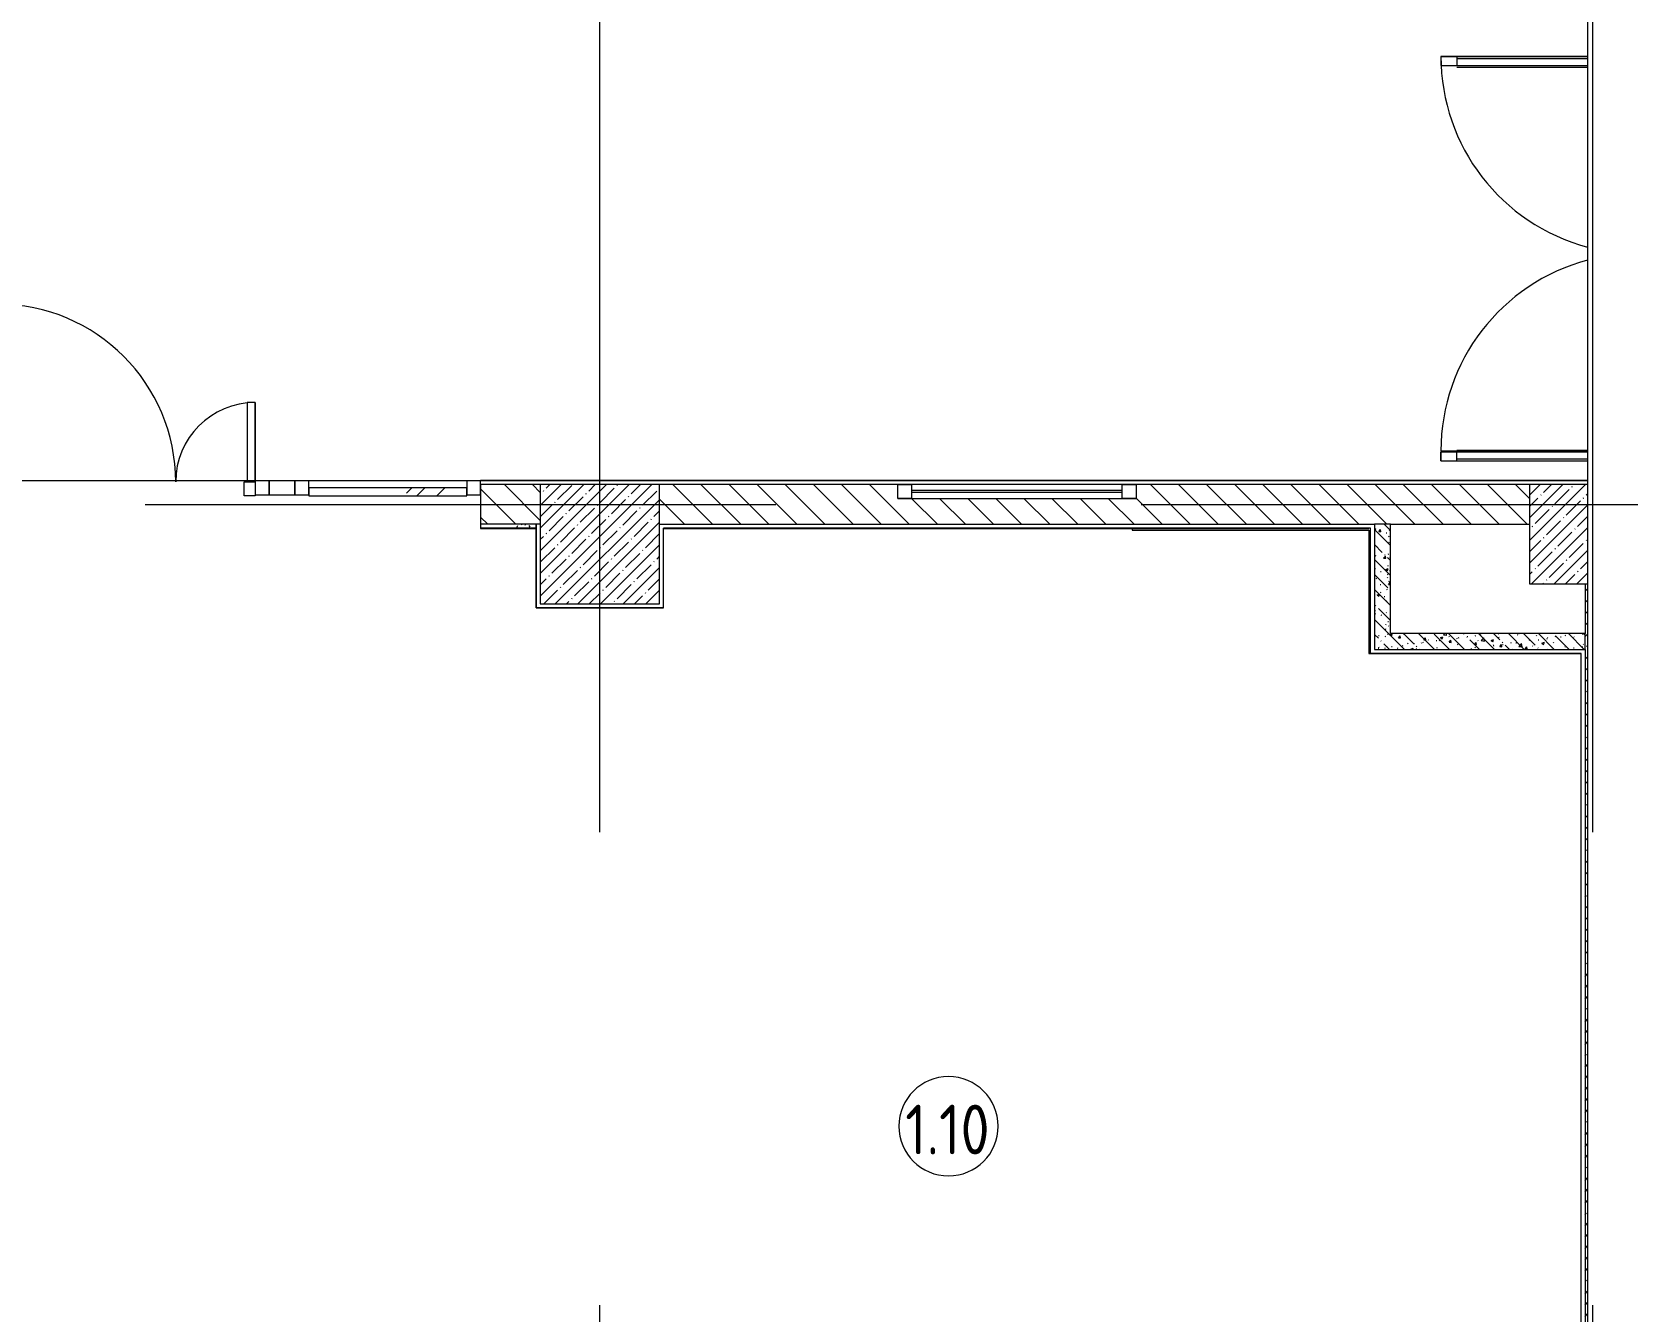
# Model space of a CAD drawing. Header units: millimetres. Extents: x -7229 to 193500, y -8553 to 29000.
# Drawn here: x 166225 to 174309, y 3736 to 10178 of the extents above; entities that cross this region are included whole.
import ezdxf

# ---------------------------------------------------------------- set-up
doc = ezdxf.new("R2010")
doc.units = ezdxf.units.MM
doc.linetypes.add('Осевая', pattern=[15875, 3175, -2381.25, 7937.5, -2381.25])
for name, color, linetype, lineweight in [('A-AREA-IDEN', 7, 'Continuous', 9), ('A-DETL-GENF', 7, 'Continuous', 9), ('A-GLAZ-2', 7, 'Continuous', 9), ('A-GLAZ-CURT-2', 7, 'Continuous', 9), ('A-GLAZ-CWMG-3', 7, 'Continuous', 9), ('A-WALL-4', 7, 'Continuous', 13), ('I-WALL-5', 7, 'Continuous', 9), ('S-COLS-2', 7, 'Continuous', 9), ('Оси', 7, 'Continuous', 9), ('Оси-2', 7, 'Осевая', 9)]:
    doc.layers.add(name, color=color, linetype=linetype, lineweight=lineweight)
for name, color, linetype, lineweight, true_color in [('A-DETL-GENF-7', 7, 'Continuous', 9, 0xaaaaaa), ('A-DOOR-4', 7, 'Continuous', 9, 0xaaaaaa), ('A-FLOR-3', 7, 'Continuous', 9, 0xaaaaaa), ('I-WALL-6', 7, 'Continuous', 9, 0x787878), ('I-WALL-7', 9, 'Continuous', 9, 0x808080)]:
    doc.layers.add(name, color=color, linetype=linetype, lineweight=lineweight, true_color=true_color)
doc.styles.add('GOST Common', font='GOST_Common.ttf', dxfattribs={"width": 0.9, "height": 250})
pattern_1 = [(135, (135772.9, 0), (-75.43415, -75.43415), [106.68, -17.78, 3.556, -17.78]), (135, (135772.9, 75.39), (-75.43415, -75.43415), []), (50, (135772.9, 0), (127.52922, -11.15758), [13.335, -146.685]), (355, (135772.9, 0), (-24.66966, 133.74002), [10.668, -117.348]), (100.451, (135783.52, -0.93), (102.85973, 122.58178), [11.333, -124.663]), (46.184, (135772.9, 35.56), (189.75516, -29.43036), [20.002, -220.027]), (96.636, (135788.7, 33.1), (166.1822, 173.1996), [17, -186.995]), (351.184, (135772.9, 35.56), (166.1839, 173.1976), [16.002, -176.022]), (21, (135790.68, 26.67), (106.13027, -71.58603), [13.335, -146.685]), (326, (135790.68, 26.67), (43.26188, 128.93175), [10.668, -117.348]), (71.451, (135799.52, 20.7), (149.39198, 57.34505), [11.333, -124.663]), (37.5, (135772.895, 0), (2.16223, 59.18836), [3.353, -112.573, 3.353, -115.773, -117.793]), (37.5, (135772.895, 0), (2.16223, 59.18836), [-235.052, 3.353, -114.44]), (7.5, (135772.895, 0), (46.77386, 70.12615), [3.353, -64.567, 3.353, -109.906, -44.894]), (7.5, (135772.895, 0), (46.77386, 70.12615), [-181.178, 3.353, -41.542]), (327.5, (135733.246, 0), (94.91367, -4.010093), [3.353, -41.097, 3.353, -135.331, -184.023]), (327.5, (135733.246, 0), (94.91367, -4.010093), [-183.134, 3.353, -180.67]), (317.5, (135715.47, 0), (103.69057, 17.79882), [3.353, -54.432, 3.353, -88.748, -130.683]), (317.5, (135715.47, 0), (103.69057, 17.79882), [-149.885, 3.353, -127.33])]
pattern_2 = [(135, (135772.9, 0), (-70.71068, -70.71068), [])]

# ---------------------------------------------------------------- blocks, each defined once
blk = doc.blocks.new('BSC_Колонна _Прямоугольная - 600х600-V144-План зашивки приборов отопления в осях 1-12')
at = {"layer": 'S-COLS-2'}
h = blk.add_hatch(dxfattribs=at)
h.set_pattern_fill('FP_142', color=256, style=0, pattern_type=2)
h.set_pattern_definition([(45, (-33310, -7600), (-57.02463, 57.02463), []), (45, (-33252.975, -7600), (-57.02463, 57.02463), [100.806, -20.161, 3.353, -16.808])])
h.paths.add_polyline_path([(-300, -300), (300, -300), (300, 300), (-300, 300), (-300, 80)])
for p, q in [((300, 300), (-300, 300)), ((-300, 300), (-300, -300)), ((300, -300), (300, 300)), ((-300, -300), (300, -300))]:
    blk.add_line(p, q, dxfattribs=at)
blk = doc.blocks.new('Дверь_Витражная_остекление_ - ДВН_ДАО_Главный вход_1800 в свету 5-32258809-План зашивки приборов отопления в осях 1-12')
at = {"layer": 'A-DETL-GENF-7'}
for p, q in [((-992.5, -1012.5), (-992.5, -274.3)), ((-992.5, -274.3), (-992.5, -1012.5)), ((-982.5, -932.5), (-982.5, -274.3)), ((-947.5, -1012.5), (-947.5, -274.3)), ((-947.5, -1012.5), (-947.5, -274.3)), ((-938.5, -932.5), (-938.5, -274.3)), ((988.5, -932.5), (988.5, -274.3)), ((997.5, -1012.5), (997.5, -274.3)), ((997.5, -274.3), (997.5, -1012.5)), ((1032.5, -932.5), (1032.5, -274.3)), ((1042.5, -1012.5), (1042.5, -274.3)), ((1042.5, -1012.5), (1042.5, -274.3)), ((-992.5, -932.5), (-947.5, -932.5)), ((1042.5, -932.5), (997.5, -932.5)), ((-992.5, -1012.5), (-947.5, -1012.5)), ((-992.5, -1012.5), (-947.5, -1012.5)), ((1042.5, -1012.5), (997.5, -1012.5)), ((997.5, -1012.5), (1042.5, -1012.5))]:
    blk.add_line(p, q, dxfattribs=at)
at = {"layer": 'A-DOOR-4'}
for p, q in [((-992.5, -1012.5), (-992.5, -274.3)), ((992.5, -1012.5), (992.5, -274.3))]:
    blk.add_line(p, q, dxfattribs=at)
for centre, start, end in [((-992.5, -20), 270, 345.14901), ((992.5, -20), 194.85099, 270)]:
    blk.add_arc(centre, 992.5, start, end, dxfattribs=at)
blk = doc.blocks.new('BSC_Колонна _Прямоугольная - 500х500-V164-План зашивки приборов отопления в осях 1-12')
at = {"layer": 'S-COLS-2'}
h = blk.add_hatch(dxfattribs=at)
h.set_pattern_fill('FP_160', color=256, style=0, pattern_type=2)
h.set_pattern_definition([(45, (-38240, -7650), (-57.02463, 57.02463), []), (45, (-38182.975, -7650), (-57.02463, 57.02463), [100.806, -20.161, 3.353, -16.808])])
h.paths.add_polyline_path([(10, -250), (42.7, -250), (42.7, 250), (-250, 250), (-250, -250)])
for p, q in [((42.7, 250), (-250, 250)), ((-250, 250), (-250, -250)), ((-250, -250), (42.7, -250))]:
    blk.add_line(p, q, dxfattribs=at)
blk = doc.blocks.new('Прямоугольный импост - 50 x 70 мм-31700031-План зашивки приборов отопления в осях 1-12')
at = {"layer": 'A-GLAZ-CWMG-3'}
for p, q in [((-70, 35), (0, 35)), ((-70, -35), (-70, 35)), ((0, 35), (0, -35)), ((0, -35), (-70, -35))]:
    blk.add_line(p, q, dxfattribs=at)
blk = doc.blocks.new('Дверь_Витражная_остекление_ - ДВН_ДАО_Главный вход_1200 в свету-31742133-План зашивки приборов отопления в осях 1-12')
at = {"layer": 'A-DETL-GENF-7'}
for p, q in [((-607.5, 925), (-647.5, 925)), ((-647.5, 925), (-647.5, 35)), ((-607.5, 30), (-607.5, 925)), ((647.5, 430), (607.5, 430)), ((607.5, 430), (607.5, 30)), ((647.5, 35), (647.5, 430)), ((-647.5, 30), (-607.5, 30)), ((-592.5, 30), (-647.5, 30)), ((-592.5, -40), (-592.5, 30)), ((592.5, -40), (592.5, 30)), ((592.5, 30), (647.5, 30)), ((607.5, 30), (647.5, 30)), ((-647.5, -35), (-647.5, -40)), ((-647.5, -40), (-592.5, -40)), ((647.5, -40), (592.5, -40)), ((647.5, -35), (647.5, -40))]:
    blk.add_line(p, q, dxfattribs=at)
at = {"layer": 'A-DOOR-4'}
for p, q in [((-647.5, 925), (-647.5, 35)), ((647.5, 430), (647.5, 35))]:
    blk.add_line(p, q, dxfattribs=at)
for centre, radius, start, end in [((-647.5, 30), 895, 360, 90), ((647.5, 30), 400, 90, 180)]:
    blk.add_arc(centre, radius, start, end, dxfattribs=at)
blk = doc.blocks.new('Системная панель - Стемалит - 40мм-31720939-План зашивки приборов отопления в осях 1-12')
at = {"layer": 'A-GLAZ-CURT-2'}
for p, q in [((65, 35), (-65, 35)), ((-65, 35), (-65, -35)), ((65, -35), (65, 35)), ((-65, -35), (65, -35))]:
    blk.add_line(p, q, dxfattribs=at)
blk = doc.blocks.new('Прямоугольный импост - 50 x 70 мм-31687886-План зашивки приборов отопления в осях 1-12')
at = {"layer": 'A-GLAZ-CWMG-3'}
for p, q in [((-35, 35), (35, 35)), ((-35, -35), (-35, 35)), ((35, 35), (35, -35)), ((35, -35), (-35, -35))]:
    blk.add_line(p, q, dxfattribs=at)
blk = doc.blocks.new('Системная панель - Стекло - 40мм-V221-План зашивки приборов отопления в осях 1-12')
at = {"layer": 'A-GLAZ-CURT-2'}
h = blk.add_hatch(dxfattribs=at)
h.set_pattern_fill('FP_213', color=256, style=0, pattern_type=2)
h.set_pattern_definition([(45, (-32342.5, -7783), (-282.8427, 282.8427), [200, -600]), (45, (-32542.5, -7883), (-282.8427, 282.8427), [600, -200]), (45, (-32142.5, -7983), (-282.8427, 282.8427), [200, -600])])
h.paths.add_polyline_path([(-397.5, -40), (397.5, -40), (397.5, 0), (-397.5, 0), (-397.5, -35)])
for p, q in [((397.5, 0), (-397.5, 0)), ((-397.5, 0), (-397.5, -40)), ((397.5, -40), (397.5, 0)), ((-397.5, -40), (397.5, -40))]:
    blk.add_line(p, q, dxfattribs=at)
blk = doc.blocks.new('Прямоугольный импост - 50 x 70 мм-31702100-План зашивки приборов отопления в осях 1-12')
at = {"layer": 'A-GLAZ-CWMG-3'}
for p, q in [((-35, 35), (35, 35)), ((-35, -35), (-35, 35)), ((35, 35), (35, -35)), ((35, -35), (-35, -35))]:
    blk.add_line(p, q, dxfattribs=at)
blk = doc.blocks.new('Прямоугольный импост - 50 x 70 мм-31720914-План зашивки приборов отопления в осях 1-12')
at = {"layer": 'A-GLAZ-CWMG-3'}
blk.add_line((24940, 7918), (24145, 7918), dxfattribs=at)
blk = doc.blocks.new('120_Окно_СКБ_1Ст - 120_Окно_СКБ_1Ст 400х1200 EI30-24228909-План зашивки приборов отопления в осях 1-12')
at = {"layer": 'A-GLAZ-2'}
for p, q in [((-600, 30), (-600, 100)), ((-600, 100), (-530, 100)), ((600, 100), (-600, 100)), ((-530, 100), (-530, 30)), ((530, 30), (530, 100)), ((530, 100), (600, 100)), ((600, 100), (600, 30)), ((-530, 30), (-600, 30)), ((-600, 30), (600, 30)), ((530, 70), (-530, 70)), ((530, 60), (-530, 60)), ((600, 30), (530, 30))]:
    blk.add_line(p, q, dxfattribs=at)
blk = doc.blocks.new('DET_L_Линия разрыва - М100-30654710-План зашивки приборов отопления в осях 1-12')
at = {"layer": 'A-DETL-GENF'}
blk.add_line((11739.9, 0), (0, 0), dxfattribs=at)
blk = doc.blocks.new('Марка_Помещения - Номер-25198446-План зашивки приборов отопления в осях 1-12')
at = {"layer": 'A-AREA-IDEN'}
for start, end in [(360, 180), (180, 360)]:
    blk.add_arc((0, 0), 2.5, start, end, dxfattribs=at)

msp = doc.modelspace()

# ---------------------------------------------------------------- hatches: boundary and pattern name
at = {"layer": 'I-WALL-5'}
h = msp.add_hatch(dxfattribs=at)
h.set_pattern_fill('FP_131', color=256, style=0, pattern_type=2)
h.set_pattern_definition(pattern_2)
h.paths.add_polyline_path([(168482.9, 7700), (168782.9, 7700), (168782.9, 7900), (168482.9, 7900)])
h.paths.add_polyline_path([(165582.6, 7700), (165982.9, 7700), (165982.9, 7900), (165582.6, 7900), (165582.6, 7845.5)])
h = msp.add_hatch(dxfattribs=at)
h.set_pattern_fill('FP_131', color=256, style=0, pattern_type=2)
h.set_pattern_definition(pattern_2)
h.paths.add_polyline_path([(169382.9, 7700), (173762.9, 7700), (173762.9, 7900), (171782.9, 7900), (171782.9, 7830), (170582.9, 7830), (170582.9, 7900), (169382.9, 7900)])
h = msp.add_hatch(dxfattribs=at)
h.set_pattern_fill('FP_114', color=256, style=0, pattern_type=2)
h.set_pattern_definition([(45, (135772.895, 0), (-57.02463, 57.02463), []), (45, (135829.92, 0), (-57.02463, 57.02463), [100.806, -20.161, 3.353, -16.808])])
h.paths.add_polyline_path([(174055.5, 400), (174055.5, 7400), (174042.9, 7400), (174042.9, 400)])
at = {"layer": 'I-WALL-6'}
h = msp.add_hatch(dxfattribs=at)
h.set_pattern_fill('FP_154', color=256, style=0, pattern_type=2)
h.set_pattern_definition(pattern_1)
h.paths.add_polyline_path([(173062.9, 7070), (173062.9, 7700), (172982.9, 7700), (172982.9, 7070), (173026.6, 7070)])
h = msp.add_hatch(dxfattribs=at)
h.set_pattern_fill('FP_154', color=256, style=0, pattern_type=2)
h.set_pattern_definition(pattern_1)
h.paths.add_polyline_path([(174022.9, 7070), (174042.9, 7070), (174042.9, 7150), (173062.9, 7150), (173062.9, 7070), (173762.9, 7070)])
at = {"layer": 'I-WALL-7'}
h = msp.add_hatch(dxfattribs=at)
h.set_pattern_fill('FP_203', color=256, style=0, pattern_type=2)
h.set_pattern_definition([(0, (135772.895, 0), (121.92, 30.48), [10.058, -81.382, 10.058, -81.382, -487.68]), (0, (135772.895, 0), (121.92, 30.48), [-182.88, 10.058, -172.822, 10.058, -81.382, -213.36]), (0, (135772.895, 0), (121.92, 30.48), [-457.2, 10.058, -50.902, 10.058, -142.342]), (120, (135818.615, 15.24), (-87.356454, 90.345817), [10.058, -81.382, 10.058, -81.382, -487.68]), (120, (135818.615, 15.24), (-87.356454, 90.345817), [-182.88, 10.058, -172.822, 10.058, -81.382, -213.36]), (120, (135818.615, 15.24), (-87.356454, 90.345817), [-457.2, 10.058, -50.902, 10.058, -142.342]), (240, (135833.855, 76.2), (-34.563546, -120.825817), [10.058, -81.382, 10.058, -81.382, -487.68]), (240, (135833.855, 76.2), (-34.563546, -120.825817), [-182.88, 10.058, -172.822, 10.058, -81.382, -213.36]), (240, (135833.855, 76.2), (-34.563546, -120.825817), [-457.2, 10.058, -50.902, 10.058, -142.342])])
h.paths.add_polyline_path([(168761.9, 7680), (168764.2, 7680), (168764.2, 7700), (168482.9, 7700), (168482.9, 7680)])

# ---------------------------------------------------------------- linework, layer by layer
at = {"layer": 'A-FLOR-3'}
for p, q in [((158282.9, 7920), (168482.9, 7920)), ((168482.9, 7918), (168482.9, 7920)), ((168764.2, 7280), (168764.2, 7680)), ((172954.9, 7680), (171762.9, 7680)), ((174022.9, 7050), (172962.9, 7050)), ((174022.9, 420), (174022.9, 7050))]:
    msp.add_line(p, q, dxfattribs=at)
at = {"layer": 'A-WALL-4'}
for p, q in [((168762.9, 7700), (168761.9, 7700)), ((168761.9, 7679), (168761.9, 7680)), ((173062.9, 7700), (172982.9, 7700)), ((169403.9, 7679), (169402.9, 7679)), ((174042.9, 7070), (174042.9, 7150))]:
    msp.add_line(p, q, dxfattribs=at)
at = {"layer": 'I-WALL-5'}
for p, q in [((174055.5, 7921), (168482.9, 7921)), ((168482.9, 7921), (168482.9, 7920)), ((168482.9, 7920), (174055.5, 7920)), ((168782.9, 7900), (168482.9, 7900)), ((168482.9, 7900), (168482.9, 7680)), ((170582.9, 7900), (169382.9, 7900)), ((173762.9, 7900), (171782.9, 7900)), ((168782.9, 7700), (168482.9, 7700)), ((168761.9, 7680), (168482.9, 7680)), ((168482.9, 7680), (168482.9, 7679)), ((168482.9, 7680), (168764.2, 7680)), ((168761.9, 7700), (168761.9, 7680)), ((168762.9, 7280), (168762.9, 7700)), ((168764.2, 7680), (168764.2, 7700)), ((169382.9, 7700), (172982.9, 7700)), ((171762.9, 7680), (169402.9, 7680)), ((169402.9, 7279), (169402.9, 7680)), ((171762.9, 7680), (171762.9, 7671)), ((172962.9, 7680), (172954.9, 7680)), ((172954.9, 7680), (172954.9, 7679)), ((172962.9, 7050), (172962.9, 7680)), ((172982.9, 7700), (172982.9, 7070)), ((173062.9, 7150), (173062.9, 7700)), ((173062.9, 7700), (173762.9, 7700)), ((168482.9, 7679), (168761.9, 7679)), ((168761.9, 7679), (168761.9, 7279)), ((169403.9, 7679), (172954.9, 7679)), ((169403.9, 7279), (169403.9, 7679)), ((171762.9, 7671), (172954.9, 7671)), ((172954.9, 7671), (172954.9, 7049)), ((174042.9, 7400), (174042.9, 7150)), ((169402.9, 7280), (168761.9, 7280)), ((168761.9, 7279), (169403.9, 7279)), ((174042.9, 7150), (173062.9, 7150)), ((172954.9, 7049), (174021.9, 7049)), ((172982.9, 7070), (174042.9, 7070)), ((174021.9, 7049), (174021.9, 421)), ((174042.9, 7070), (174042.9, 400))]:
    msp.add_line(p, q, dxfattribs=at)
at = {"layer": 'Оси'}
msp.add_line((171808.9, 7800), (174308.9, 7800), dxfattribs=at)
at = {"layer": 'Оси-2'}
for p, q in [((169082.9, 593.7), (169082.9, 24898.1)), ((174082.9, 593.7), (174082.9, 21299.7)), ((135044.1, 7800), (171808.9, 7800))]:
    msp.add_line(p, q, dxfattribs=at)

# ---------------------------------------------------------------- block references
at = {"layer": 'A-AREA-IDEN', "xscale": 99.99999999999993, "yscale": 99.99999999999993, "zscale": 99.99999999999993}
msp.add_blockref('Марка_Помещения - Номер-25198446-План зашивки приборов отопления в осях 1-12', (170838.5, 4670.1), dxfattribs=at)
at = {"layer": 'A-DETL-GENF', "rotation": 90.00000000000031}
msp.add_blockref('DET_L_Линия разрыва - М100-30654710-План зашивки приборов отопления в осях 1-12', (174055.5, -280), dxfattribs=at)
at = {"layer": 'A-DOOR-4', "rotation": 269.9999999999999}
msp.add_blockref('Дверь_Витражная_остекление_ - ДВН_ДАО_Главный вход_1800 в свету 5-32258809-План зашивки приборов отопления в осях 1-12', (174329.9, 9062.5), dxfattribs=at)
at = {"layer": 'A-DOOR-4'}
msp.add_blockref('Дверь_Витражная_остекление_ - ДВН_ДАО_Главный вход_1200 в свету-31742133-План зашивки приборов отопления в осях 1-12', (166700.4, 7883), dxfattribs=at)
at = {"layer": 'A-GLAZ-2'}
msp.add_blockref('120_Окно_СКБ_1Ст - 120_Окно_СКБ_1Ст 400х1200 EI30-24228909-План зашивки приборов отопления в осях 1-12', (171182.9, 7800), dxfattribs=at)
at = {"layer": 'A-GLAZ-CURT-2'}
for name, p in [('Системная панель - Стемалит - 40мм-31720939-План зашивки приборов отопления в осях 1-12', (167482.9, 7883)), ('Системная панель - Стекло - 40мм-V221-План зашивки приборов отопления в осях 1-12', (168015.4, 7883))]:
    msp.add_blockref(name, p, dxfattribs=at)
at = {"layer": 'A-GLAZ-CWMG-3', "extrusion": (0, 0, -1), "rotation": 180}
for name, p in [('Прямоугольный импост - 50 x 70 мм-31687886-План зашивки приборов отопления в осях 1-12', (-167382.9, 7883)), ('Прямоугольный импост - 50 x 70 мм-31702100-План зашивки приборов отопления в осях 1-12', (-167582.9, 7883)), ('Прямоугольный импост - 50 x 70 мм-31700031-План зашивки приборов отопления в осях 1-12', (-168482.9, 7883))]:
    msp.add_blockref(name, p, dxfattribs=at)
at = {"layer": 'A-GLAZ-CWMG-3'}
msp.add_blockref('Прямоугольный импост - 50 x 70 мм-31720914-План зашивки приборов отопления в осях 1-12', (143472.9, 0), dxfattribs=at)
at = {"layer": 'S-COLS-2'}
for name, p in [('BSC_Колонна _Прямоугольная - 600х600-V144-План зашивки приборов отопления в осях 1-12', (169082.9, 7600)), ('BSC_Колонна _Прямоугольная - 500х500-V164-План зашивки приборов отопления в осях 1-12', (174012.9, 7650))]:
    msp.add_blockref(name, p, dxfattribs=at)

# ---------------------------------------------------------------- texts
at = {"layer": 'A-AREA-IDEN', "insert": (170620.5, 4778.6), "char_height": 250, "width": 548.354, "attachment_point": 1, "style": 'GOST Common'}
msp.add_mtext('1.10', dxfattribs=at)

doc.saveas('drawing.dxf')
